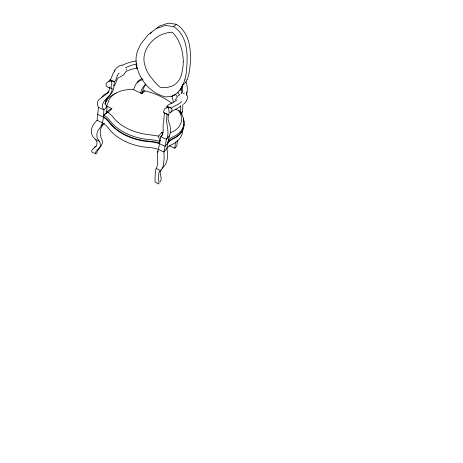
<?xml version="1.0" encoding="UTF-8"?>
<svg xmlns="http://www.w3.org/2000/svg" width="463" height="463" viewBox="0 0 463 463"><rect width="100%" height="100%" fill="white"/><g stroke="black" fill="none" stroke-linecap="round" stroke-linejoin="round"><path stroke-width="0.69" d="M168.237 141.151L167.965 142.841M159.521 143.686L159.55 140.225L158.577 136.076L146.817 134.38A39.934 25.343 10.8 0 1 114.83 119.263L111.797 115.582L108.203 112.306L104.655 114.286L103.145 117.006A24.678 16.095 7 0 1 109.175 122.417A43.157 27.577 10.7 0 0 150.035 141.771A24.632 16.755 10.7 0 1 159.521 143.686L165.048 146.302L167.965 142.853M104.192 123.158C99.302 128.008 99.256 135.277 102.45 140.943A11.974 8.351 -16.5 0 1 102.254 143.501L101.038 146.094L97.334 150.782A5.562 3.826 -17.5 0 0 97.195 152.31L95.922 153.652C86.419 151.297 95.54 148.826 96.894 144.421C98.104 140.353 93.254 138.46 92.085 135.121C89.735 129.709 93.098 123.87 97.126 120.299L98.451 107.3C93.19 97.901 107.237 97.282 109.152 90.088A10.979 8.265 -17.2 0 0 109.447 87.629L109.378 87.027M106.444 113.053L107.167 106.652C100.975 100.228 111.896 95.685 113.319 89.828A16.13 12.16 -17.1 0 0 113.881 86.118L114.396 81.743L114.807 81.343A29.302 17.646 8 0 0 116.473 78.264L117.371 75.544L119.014 73.021M126.144 71.429A37.214 23.005 11.1 0 1 136.423 68.183L136.828 65.3M166.709 107.41L167.317 105.761A29.296 18.769 13.3 0 1 170.864 103.515L174.227 101.901L177.022 99.881M168.335 114.442L168.057 119.124A5.585 4.862 54.8 0 0 168.15 119.94L168.202 120.212A5.51 4.902 58.3 0 0 168.532 121.283C170.5 125.693 171.345 131.405 169.325 135.914L166.848 148.548C168.376 154.752 167.884 163.236 162.71 167.716M181.82 93.196A37.214 22.913 10.8 0 0 181.467 88.919L182.034 86.083M181.681 114.836L182.376 111.473A37.665 26.582 44 0 0 182.729 104.841M186.334 95.262L187.046 91.83M126.445 69.965L126.573 68.964M184.899 79.439L185.773 75.816A30.379 13.768 84.5 0 0 186.369 71.834C187.897 56.48 188.435 36.027 173.619 26.617L165.441 25.448L156.552 28.376M95.922 153.652C93.37 151.69 101.385 148.143 100.413 144.757C100.812 141.325 96.663 139.589 96.871 136.11C96.68 133.911 97.357 131.724 98.416 129.814C103.562 124.495 103.394 116.977 103.909 109.876L107.167 106.652L105.958 106.085M155.718 182.428L155.221 182.173L154.989 179.557L155.325 172.948L155.753 169.724L156.83 167.212L157.478 164.128L157.379 152.281L158.444 149.387L160.794 136.712L162.907 134.27M142.592 92.044L143.744 90.679L145.544 91.032A54.206 35.182 9.8 0 1 171.617 103.133L172.091 103.509M93.914 147.969L94.707 146.887L96.339 146.181M161.031 169.776C158.34 173.694 163.352 178.938 159.961 181.988M185.802 82.611L187.156 79.399M175.419 99.956L176.635 97.641M125.878 71.742L123.505 74.994L119.402 77.466M114.263 71.018C115.802 68.003 118.69 65.543 122.105 65.063M101.565 97.294L103.938 94.799L107.682 92.808A5.504 4.711 62.8 0 0 108.099 92.571M106.965 112.237L108.585 110.425L111.878 108.614L106.449 105.917A23.503 14.706 7.4 0 0 107.815 103.342L108.776 100.465A29.042 18.439 10.1 0 1 130.994 89.475L133.147 89.509A6.841 0.515 -78.5 0 1 133.327 89.538M150.29 33.753L151.488 32.161M168.15 142.263L168.48 141.84A19.816 13.265 13 0 1 173.087 138.449A32.375 20.876 11 0 0 184.054 122.776M168.075 142.743L168.393 142.297A19.782 13.253 13 0 1 173.012 138.917A32.381 20.893 10.9 0 0 184.014 124.414M168.243 140.532L168.399 140.33A20.222 13.508 13 0 1 173.093 136.886A32.045 20.627 11 0 0 181.751 114.43L180.333 112.26A6.864 3.351 -51.2 0 0 178.62 110.657L175.361 109.135M181.768 88.502L180.524 90.088L179.355 90.8M118.493 77.257L116.861 79.781L115.964 82.512A29.157 17.669 7.9 0 1 114.309 85.597L113.753 85.933M169.319 145.648L174.84 148.258L176.86 145.81A157.895 34.331 -67.2 0 1 177.37 140.289M157.379 152.281L158.282 151.222M169.325 135.914L166.391 139.351L163.948 151.997L164.151 159.098L163.219 166.298L161.709 169.51L159.446 171.379L158.832 173.237L158.566 176.982L158.936 183.643L158.375 183.95L156.257 182.688M160.418 140.625L159.648 141.516L158.12 141.03A25.083 17.021 10.7 0 0 150.342 139.67A42.88 27.323 10.7 0 1 109.754 120.461A25.129 16.35 7 0 0 105.078 115.953L103.886 115.148L105.153 113.886M180.692 113.412L182.376 111.473M158.577 136.076L161.969 132.192L163.173 132.759M187.156 79.399A30.02 13.716 84.7 0 0 189.772 68.628C191.624 53.268 190.883 33.602 176.467 24.308L168.335 23.15L159.706 25.899L147.946 34.945L140.567 44.361L138.124 49.807A29.765 25.066 -16.2 0 0 136.828 53.424L136.139 57.094A29.765 25.066 -16.2 0 0 136.07 60.763C137.036 77.142 149.254 93.08 165.511 96.894L171.779 96.443L172.63 95.471M133.147 89.509L142.153 93.694L144.878 90.881M141.03 93.289L142.888 91.385M140.636 92.536A29.626 21.107 42.7 0 1 144.282 85.719L145.648 84.33M101.524 125.739L103.99 123.245M103.689 116.074L104.615 115.142M108.238 112.272L111.884 108.614L111.137 108.921M105.57 113.464L107.266 111.768L106.073 111.207M133.738 89.342A37.792 26.9 42.6 0 1 137.193 82.437L139.49 80.134A20.031 14.214 44 0 1 142.373 78.235M177.914 96.055L179.048 95.002M183.516 104.36C186.294 102.091 188.956 97.664 186.548 94.278M108.608 92.178L108.492 92.282A5.504 4.711 62.8 0 1 108.301 92.432M173.619 26.617L176.467 24.308M162.195 168.069L162.588 167.791M175.338 94.307L171.831 96.564A13.201 9.422 43.4 0 1 172.664 98.862A29.649 20.864 43.9 0 1 173.359 101.953M171.779 96.443C177.688 93.931 181.762 88.664 183.77 82.651A30.379 13.768 84.5 0 0 184.887 79.497M170.563 132.835L173.984 131.075A29.047 18.618 11 0 0 179.534 112.052L178.62 110.651M170.291 112.411L170.864 112.191A3.935 2.801 42.4 0 0 171.553 108.614L170.425 107.769L168.086 107.462L165.65 108.139L164.423 109.175A3.901 1.094 -65.7 0 0 163.763 112.764L168.098 114.865L168.711 114.795L169.18 113.169L168.954 110.35L168.086 107.462L166.935 106.183L171.339 108.087A24.296 15.568 13.3 0 1 174.273 106.212L177.792 104.493A30.026 18.503 11.3 0 0 181.722 101.547M141.07 93.271L142.153 93.694M137.013 63.992L134.774 64.432A37.405 22.976 11.2 0 0 125.514 67.835M163.948 112.926L164.481 112.74L163.85 119.477A5.585 2.587 -80.4 0 1 163.792 120.305L163.769 120.588A5.51 2.703 -83.2 0 1 163.613 121.7C162.131 126.509 164.903 132.893 160.794 136.712L166.391 139.351C170.268 132.36 165.644 124.472 166.773 117.012A11.118 3.507 84.4 0 1 167.218 114.598L167.374 114.089L168.098 114.865M183.076 93.179L184.396 93.196M136.041 64.044L136.66 64.062L136.134 65.457L137.077 68.483L136.423 68.183M115.096 70.706A30.02 18.346 10.6 0 0 112.648 74.283L111.676 77.136A24.308 14.637 8 0 1 110.275 79.688L114.396 81.743C107.757 78.513 100.448 87.108 112.208 88.346L111.78 91.315L110.252 94.394A5.504 0.787 -52.1 0 1 109.812 95.031L109.65 95.245A5.429 0.561 -49.9 0 1 108.955 96.096C105.396 99.481 99.441 104.777 103.909 109.876L98.451 107.3M181.467 88.919L180.796 88.612L181.959 87.09L182.335 85.047L182.601 85.441L185.906 81.968L186.421 83.305A42.955 26.281 10.8 0 1 186.52 93.879M170.199 112.237L170.54 112.254A24.174 15.58 13.2 0 1 173.463 110.368L176.97 108.643A29.875 18.526 11.3 0 0 180.883 105.686M165.638 113.279L166.796 113.817M97.722 114.442L103.133 117M97.126 120.299L102.497 122.845A24.493 16.107 6.8 0 1 108.475 128.239A42.856 27.606 10.6 0 0 125.334 141.446M95.187 139.305L99.25 141.25M156.21 168.497L160.377 170.494M111.49 88.445L111.247 88.254A3.86 1.377 -66.1 0 1 111.67 84.596L111.867 84.162C111.56 82.761 111.629 79.804 109.8 79.891A3.947 2.703 45.9 0 0 108.921 81.407M175.211 94.157L175.726 94.782A20.106 14.324 43.1 0 1 177.566 97.386M145.718 84.127L145.712 84.474A13.207 9.376 43.9 0 0 144.282 85.719M162.137 132.933L161.969 132.192L162.42 134.426M182.289 84.793L182.567 86.407A37.399 22.884 10.8 0 1 181.56 93.688M122.244 65.41A42.955 26.408 11.2 0 1 136.22 61.006M109.002 91.772A5.591 4.665 59.6 0 1 108.846 91.952M104.852 104.14A32.045 20.43 10.1 0 1 111.577 95.534M112.15 95.158A32.045 20.43 10.1 0 1 113.342 94.44M114.61 93.781A32.045 20.43 10.1 0 1 116.207 93.057M105.194 103.243A32.369 20.673 10.1 0 1 106.102 101.681M106.449 101.177A32.369 20.673 10.1 0 1 107.213 100.199M183.62 120.866A32.381 20.893 10.9 0 1 183.846 122.053M183.169 118.632A32.375 20.876 11 0 1 184.002 122.186M180.333 112.26A6.575 3.212 -51.2 0 1 180.379 112.625M159.596 143.206A24.632 16.749 10.7 0 0 150.116 141.296A43.163 27.56 10.7 0 1 109.262 121.943A24.684 16.089 7 0 0 103.226 116.537M125.34 141.452A42.851 27.606 10.6 0 0 149.028 147.494A24.446 16.761 10.6 0 1 158.444 149.387L163.948 151.997L167.276 147.986A19.637 13.259 12.9 0 1 171.848 144.589A32.15 20.91 10.9 0 0 182.792 129.461M180.524 106.258A37.827 26.588 43.9 0 1 180.529 112.069M177.885 92.397A20.019 14.324 43.2 0 1 179.713 94.996M174.84 148.258A182.983 39.042 -67.4 0 1 175.471 141.927M137.193 82.437A20.117 14.214 43.9 0 1 142.998 79.659M138.061 82.258A37.63 26.895 42.7 0 1 139.49 80.134M142.529 91.981A29.499 21.101 42.8 0 1 145.475 84.723M183.313 61.307L183.03 66.614L181.814 73.385A28.081 12.657 84.6 0 1 178.828 80.423C176.652 83.664 173.278 86.101 169.423 86.876A35.61 26.067 59.8 0 1 161.442 87.565L160.395 87.414L159.376 86.616A35.414 29.331 38.7 0 1 152.414 79.034C148.797 74.977 145.909 70.15 144.763 64.785A27.52 23.15 -17.1 0 1 144.143 56.156C146.424 42.92 159.017 32.474 172.398 32.242C179.899 39.974 182.989 50.768 183.313 61.307"/></g></svg>
